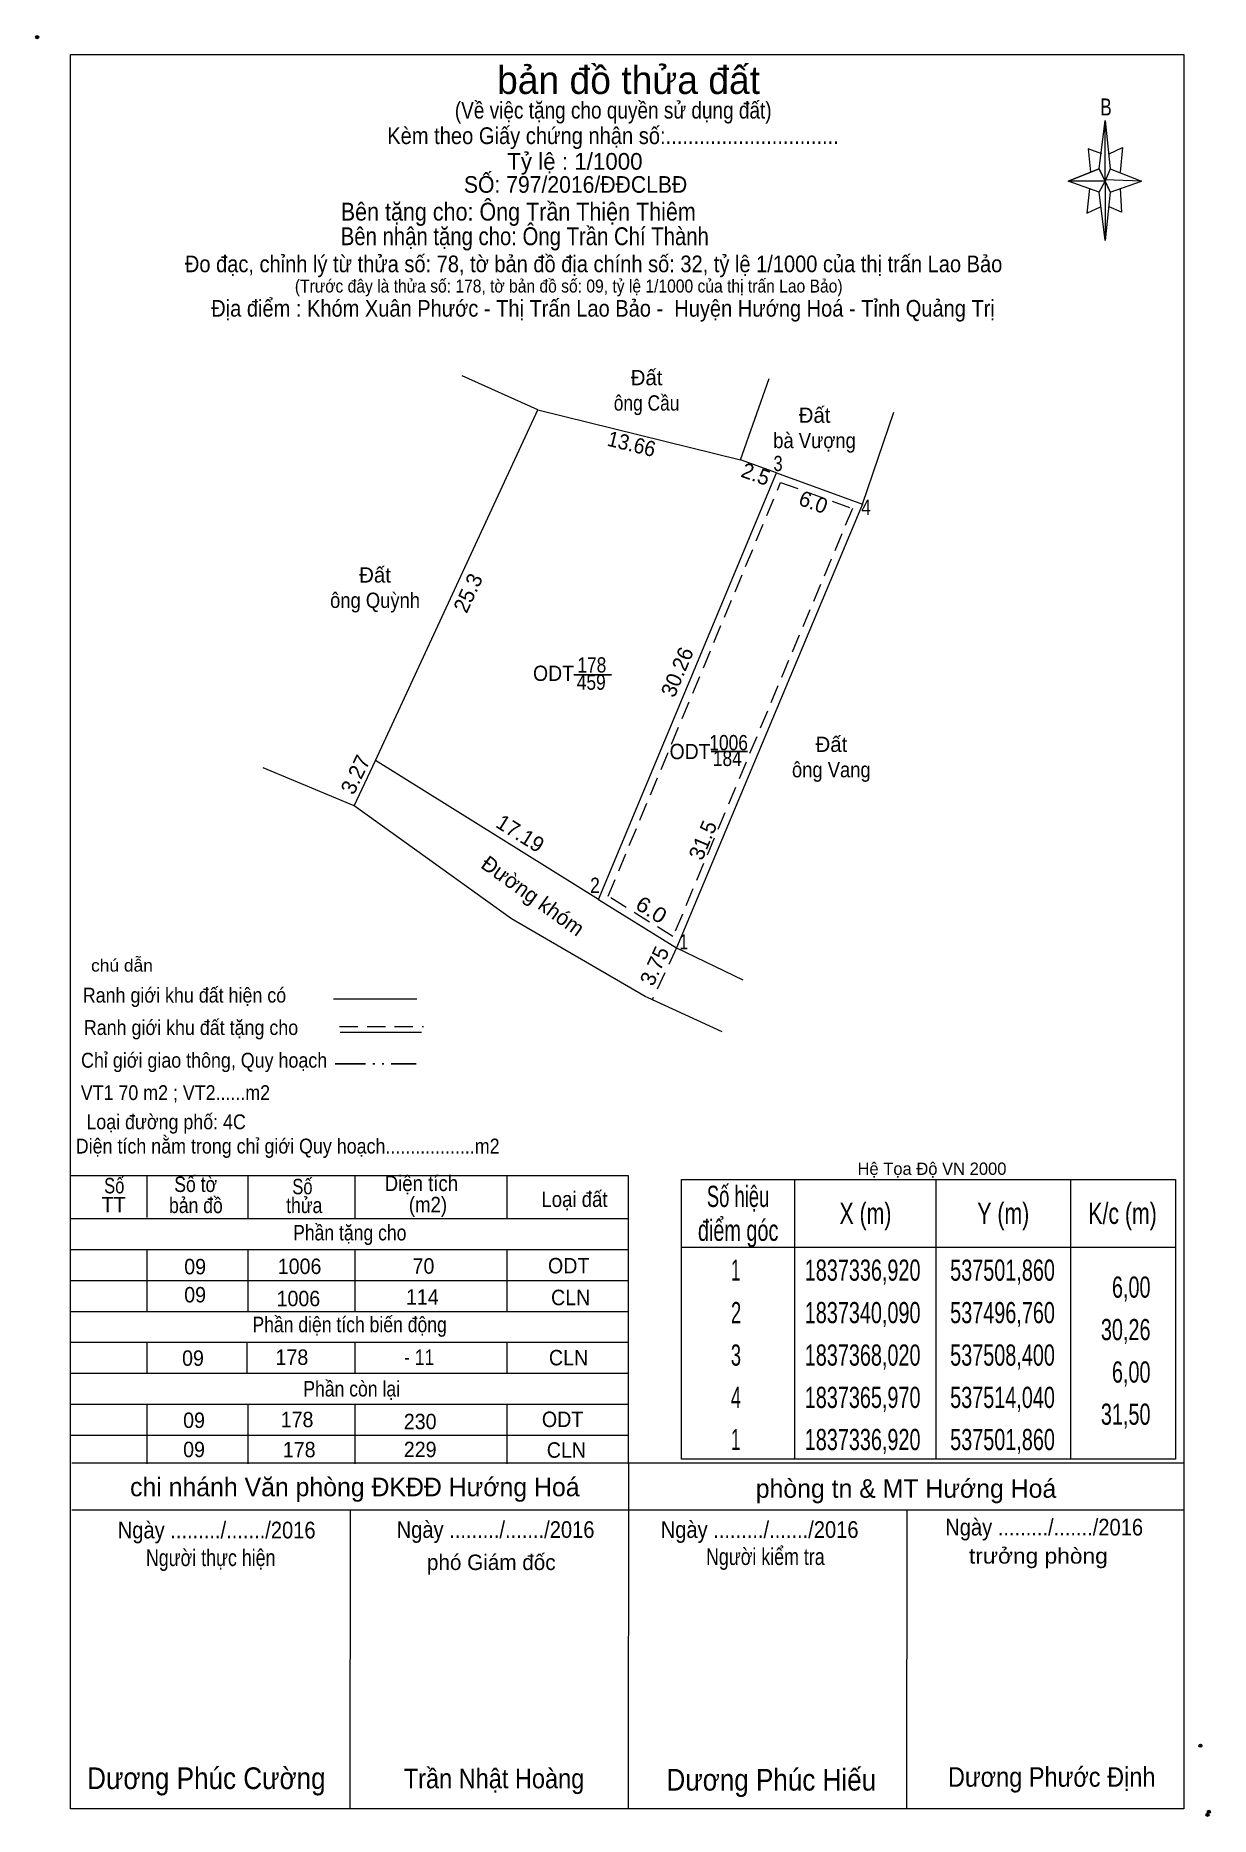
# Model space of a CAD drawing. Header units: metres. Extents: x 537460 to 537537, y 1837280 to 1837397.
import ezdxf
from ezdxf.enums import TextEntityAlignment as Align

# ---------------------------------------------------------------- set-up
doc = ezdxf.new("R2010")
doc.units = ezdxf.units.M
doc.header["$LTSCALE"] = 0.4
doc.header["$PDMODE"] = 32
doc.header["$PDSIZE"] = 0.2
doc.linetypes.add('DASH_DOUBLE_DOT', pattern=[9.2, 5, -1.2, 0.3, -1.2, 0.3, -1.2])
doc.linetypes.add('MEDIUM_DASHED', pattern=[4.5, 3, -1.5])
for name, color, linetype, lineweight in [('17', 7, 'Continuous', 13), ('5', 7, 'Continuous', 13), ('6', 7, 'Continuous', 13), ('63', 7, 'Continuous', 13), ('7', 7, 'Continuous', 13)]:
    doc.layers.add(name, color=color, linetype=linetype, lineweight=lineweight)
doc.layers.add('34', color=7, linetype='Continuous')

msp = doc.modelspace()

# ---------------------------------------------------------------- linework, layer by layer
at = {"layer": '17'}
for p, q in [((537498.73, 1837280.55), (537498.75, 1837303.19)), ((537480.5, 1837280.55), (537480.52, 1837300.12)), ((537516.95, 1837280.55), (537516.97, 1837300.12))]:
    msp.add_line(p, q, dxfattribs=at)
at = {"layer": '5'}
for p, q in [((537529.54, 1837387.92), (537529.94, 1837391.09)), ((537530.26, 1837387.92), (537532.3, 1837387.11)), ((537529.54, 1837386.39), (537527.51, 1837387.11)), ((537530.26, 1837386.39), (537529.94, 1837383.22)), ((537530.91, 1837386.63), (537531, 1837385.09)), ((537531, 1837385.09), (537530.19, 1837385.42)), ((537479.4, 1837333.58), (537484.86, 1837333.58)), ((537479.84, 1837331.4), (537485.16, 1837331.4)), ((537462.19, 1837322.02), (537498.7, 1837322.02)), ((537467.19, 1837322.02), (537467.19, 1837319.25)), ((537473.8, 1837322.02), (537473.8, 1837319.19)), ((537480.8, 1837322.02), (537480.8, 1837319.19)), ((537490.76, 1837322.02), (537490.76, 1837319.19)), ((537498.7, 1837322.02), (537498.7, 1837303.13)), ((537462.19, 1837319.19), (537498.7, 1837319.19)), ((537462.19, 1837317.16), (537498.7, 1837317.16)), ((537467.19, 1837317.16), (537467.19, 1837313.11)), ((537473.8, 1837317.16), (537473.8, 1837313.11)), ((537480.8, 1837317.16), (537480.8, 1837313.11)), ((537490.76, 1837317.16), (537490.76, 1837313.11)), ((537462.19, 1837315.14), (537498.7, 1837315.14)), ((537462.19, 1837313.11), (537498.7, 1837313.11)), ((537462.19, 1837311.09), (537498.7, 1837311.09)), ((537467.19, 1837311.09), (537467.19, 1837309.06)), ((537473.72, 1837311.09), (537473.72, 1837309.06)), ((537480.8, 1837311.09), (537480.8, 1837309.06)), ((537490.76, 1837311.09), (537490.76, 1837309.06)), ((537462.19, 1837309.06), (537498.7, 1837309.06)), ((537462.19, 1837307.04), (537498.7, 1837307.04)), ((537467.19, 1837307.04), (537467.19, 1837303.13)), ((537473.8, 1837307.04), (537473.8, 1837303.13)), ((537480.8, 1837307.04), (537480.8, 1837303.13)), ((537490.76, 1837307.04), (537490.76, 1837303.13)), ((537462.19, 1837305.01), (537498.7, 1837305.01))]:
    msp.add_line(p, q, dxfattribs=at)
at = {"layer": '5', "linetype": 'MEDIUM_DASHED'}
msp.add_line((537479.8, 1837331.77), (537485.3, 1837331.77), dxfattribs=at)
at = {"layer": '5', "linetype": 'DASH_DOUBLE_DOT', "lineweight": 25}
msp.add_line((537479.51, 1837329.31), (537484.81, 1837329.31), dxfattribs=at)
at = {"layer": '5'}
for points in [[(537462.19, 1837395.41), (537535.09, 1837395.41), (537535.09, 1837280.55), (537462.19, 1837280.55)], [(537529.94, 1837391.09), (537530.26, 1837387.92), (537529.94, 1837387.11)], [(537529.94, 1837387.11), (537527.51, 1837387.11), (537529.54, 1837387.92), (537530.26, 1837386.39), (537532.3, 1837387.11), (537529.94, 1837387.2)], [(537529.94, 1837387.11), (537529.94, 1837383.22), (537529.54, 1837386.39)]]:
    msp.add_lwpolyline(points, close=True, dxfattribs=at)
for points in [[(537529.71, 1837388.89), (537528.81, 1837389.22), (537528.97, 1837387.69)], [(537530.19, 1837388.89), (537531.07, 1837389.31), (537530.91, 1837387.69)], [(537529.94, 1837387.11), (537529.54, 1837387.92), (537527.51, 1837387.11)], [(537528.9, 1837386.63), (537528.73, 1837385.01), (537529.62, 1837385.42)], [(537529.94, 1837387.11), (537530.26, 1837386.39), (537532.3, 1837387.11)]]:
    msp.add_lwpolyline(points, dxfattribs=at)
for p in [(537460, 1837396.54), (537536.63, 1837280.15)]:
    msp.add_point(p, dxfattribs=at)
at = {"layer": '6'}
for p, q in [((537462.28, 1837303.19), (537535.12, 1837303.19)), ((537462.28, 1837300.12), (537535.12, 1837300.12))]:
    msp.add_line(p, q, dxfattribs=at)
for p in [(537536.17, 1837284.68), (537536.72, 1837280.35)]:
    msp.add_point(p, dxfattribs=at)
at = {"layer": '63'}
for p, q in [((537509.6, 1837321.75), (537509.6, 1837303.44)), ((537518.85, 1837321.75), (537518.85, 1837303.44)), ((537527.67, 1837321.75), (537527.67, 1837303.44)), ((537502.2, 1837317.31), (537534.54, 1837317.31))]:
    msp.add_line(p, q, dxfattribs=at)
msp.add_lwpolyline([(537502.2, 1837321.75), (537534.54, 1837321.75), (537534.54, 1837303.44), (537502.2, 1837303.44)], close=True, dxfattribs=at)
at = {"layer": '7'}
for p, q in [((537492.78, 1837372.13), (537487.82, 1837374.36)), ((537506.05, 1837368.87), (537507.94, 1837374.2)), ((537492.78, 1837372.13), (537506.05, 1837368.87)), ((537514.04, 1837365.97), (537516.09, 1837371.98)), ((537508.4, 1837368.02), (537514.04, 1837365.97)), ((537514.04, 1837365.97), (537501.86, 1837336.92)), ((537480.75, 1837346.22), (537482.16, 1837349.17)), ((537480.75, 1837346.22), (537482.16, 1837349.17)), ((537496.76, 1837340.09), (537482.16, 1837349.17)), ((537480.75, 1837346.22), (537474.79, 1837348.7)), ((537491.06, 1837338.81), (537480.75, 1837346.22)), ((537491.06, 1837338.81), (537480.75, 1837346.22)), ((537496.76, 1837340.09), (537501.86, 1837336.92)), ((537501.86, 1837336.92), (537506.2, 1837334.83))]:
    msp.add_line(p, q, dxfattribs=at)
at = {"layer": '7', "lineweight": 25}
for p, q in [((537495.13, 1837354.8), (537497.6, 1837354.8)), ((537504.13, 1837349.76), (537506.51, 1837349.76))]:
    msp.add_line(p, q, dxfattribs=at)
at = {"layer": '7', "linetype": 'MEDIUM_DASHED'}
msp.add_line((537501.86, 1837336.92), (537500.28, 1837333.52), dxfattribs=at)
at = {"layer": '7'}
for points in [[(537482.16, 1837349.17), (537492.78, 1837372.13), (537506.05, 1837368.87)], [(537496.76, 1837340.09), (537508.4, 1837368.02), (537506.05, 1837368.87)], [(537504.86, 1837331.42), (537500, 1837333.65), (537499.82, 1837333.73), (537491.06, 1837338.81)], [(537500, 1837333.65), (537499.82, 1837333.73), (537491.06, 1837338.81)]]:
    msp.add_lwpolyline(points, dxfattribs=at)
at = {"layer": '7', "linetype": 'MEDIUM_DASHED'}
msp.add_lwpolyline([(537501.63, 1837337.65), (537497.39, 1837340.29), (537508.68, 1837367.39), (537513.38, 1837365.68)], close=True, dxfattribs=at)

# ---------------------------------------------------------------- texts
at = {"layer": '34'}
for s, width, p in [('Bên tặng cho: Ông Trần Thiện Thiêm', 0.9, (537479.88, 1837384.53)), ('Bên nhận tặng cho: Ông Trần Chí Thành', 0.85, (537479.88, 1837382.92))]:
    msp.add_text(s, height=1.17, dxfattribs=dict(at, width=width)).set_placement(p)
at = {"layer": '5'}
for s, height, p in [('bản đồ thửa đất', 1.823, (537498.725, 1837392.82)), ('Tỷ lệ : 1/1000', 1.094, (537495.21, 1837387.86)), ('Hệ Tọa Độ VN 2000', 0.8099, (537518.59, 1837322.05))]:
    msp.add_text(s, height=height, dxfattribs=at).set_placement(p, align=Align.CENTER)
for s, height, width, p in [('(Về việc tặng cho quyền sử dụng đất)', 1.094, 0.85, (537497.72, 1837391.21)), ('B', 1.116, 0.75, (537529.985, 1837391.41)), ('Kèm theo Giấy chứng nhận số:...............................', 1.094, 0.9, (537497.705, 1837389.54)), ('SỐ: 797/2016/ĐĐCLBĐ', 1.09, 0.95, (537495.255, 1837386.35)), ('Đo đạc, chỉnh lý từ thửa số: 78, tờ bản đồ địa chính số: 32, tỷ lệ 1/1000 của thị trấn Lao Bảo', 1.09, 0.9, (537496.435, 1837381.15)), ('(Trước đây là thửa số: 178, tờ bản đồ số: 09, tỷ lệ 1/1000 của thị trấn Lao Bảo)', 0.85, 0.9, (537494.805, 1837379.82)), ('Địa điểm : Khóm Xuân Phước - Thị Trấn Lao Bảo -  Huyện Hướng Hoá - Tỉnh Quảng Trị ', 1.09, 0.9, (537497.235, 1837378.24)), ('chú dẫn', 0.8098, 1.05, (537465.555, 1837335.36)), ('Ranh giới khu đất hiện có ', 0.972, 0.9, (537469.81, 1837333.33)), ('Ranh giới khu đất tặng cho', 0.972, 0.9, (537470.075, 1837331.21)), ('Chỉ giới giao thông, Quy hoạch', 0.972, 0.9, (537470.935, 1837329.07)), ('VT1 70 m2 ; VT2......m2', 0.97, 0.9, (537469.055, 1837326.95)), ('Loại đường phố: 4C', 0.97, 0.9, (537468.445, 1837325.04)), ('Diện tích nằm trong chỉ giới Quy hoạch..................m2', 0.972, 0.9, (537476.405, 1837323.45)), ('Số tờ', 1.012, 0.85, (537470.38, 1837320.93)), ('Diện tích', 1.012, 0.9, (537485.16, 1837320.99)), ('Số', 1.012, 0.8, (537465.05, 1837320.84)), ('Số', 1.012, 0.8, (537477.37, 1837320.78)), ('Loại đất', 1.012, 0.9, (537495.18, 1837319.95)), ('TT', 1.012, 0.95, (537465.01, 1837319.59)), ('bản đồ', 1.012, 0.85, (537470.395, 1837319.55)), ('thửa', 1.012, 0.85, (537477.49, 1837319.55)), ('(m2)', 1.012, 0.9, (537485.59, 1837319.6)), ('Phần tặng cho', 1.012, 0.85, (537480.47, 1837317.76)), ('09', 1.01, 0.95, (537470.345, 1837315.54)), ('1006', 1.01, 0.95, (537477.185, 1837315.56)), ('70', 1.01, 0.95, (537485.295, 1837315.58)), ('ODT', 1.012, 0.95, (537494.805, 1837315.6)), ('09', 1.01, 0.95, (537470.345, 1837313.7)), ('1006', 1.01, 0.95, (537477.105, 1837313.45)), ('114', 1.01, 0.95, (537485.22, 1837313.55)), ('CLN', 1.012, 0.95, (537494.935, 1837313.52)), ('Phần diện tích biến động', 1.012, 0.85, (537480.46, 1837311.75)), ('09', 1.01, 0.95, (537470.205, 1837309.55)), ('178', 1.01, 0.95, (537476.68, 1837309.61)), ('- 11', 1.01, 0.85, (537485.015, 1837309.61)), ('CLN', 1.012, 0.95, (537494.795, 1837309.58)), ('Phần còn lại', 1.012, 0.85, (537480.595, 1837307.54)), ('09', 1.01, 0.95, (537470.275, 1837305.48)), ('178', 1.01, 0.95, (537477.02, 1837305.53)), ('230', 1.01, 0.95, (537485.08, 1837305.4)), ('ODT', 1.012, 0.95, (537494.405, 1837305.54)), ('09', 1.01, 0.95, (537470.275, 1837303.57)), ('178', 1.01, 0.95, (537477.16, 1837303.56)), ('229', 1.01, 0.95, (537485.08, 1837303.57)), ('CLN', 1.012, 0.95, (537494.655, 1837303.53))]:
    msp.add_text(s, height=height, dxfattribs=dict(at, width=width)).set_placement(p, align=Align.CENTER)
at = {"layer": '6'}
for s, height, p in [('chi nhánh Văn phòng ĐKĐĐ Hướng Hoá', 1.215, (537480.8, 1837301.01)), ('phòng tn & MT Hướng Hoá', 1.215, (537516.89, 1837300.91)), ('phó Giám đốc', 1.012, (537489.735, 1837296.18))]:
    msp.add_text(s, height=height, dxfattribs=at).set_placement(p, align=Align.CENTER)
for s, height, width, p in [('Ngày ........./......./2016', 1.094, 0.9, (537471.755, 1837298.25)), ('Ngày ........./......./2016', 1.094, 0.9, (537490.015, 1837298.28)), ('Ngày ........./......./2016', 1.094, 0.9, (537507.305, 1837298.28)), ('Ngày ........./......./2016', 1.094, 0.9, (537525.935, 1837298.44)), ('Người thực hiện', 1.09, 0.8, (537471.365, 1837296.44)), ('Người kiểm tra', 1.09, 0.8, (537507.68, 1837296.51)), (' trưởng phòng', 1.012, 1.1, (537525.35, 1837296.6)), ('Dương Phúc Cường', 1.417, 0.9, (537471.08, 1837281.84)), ('Trần Nhật Hoàng', 1.28, 0.9, (537489.915, 1837281.89)), ('Dương Phúc Hiếu', 1.417, 0.9, (537508.07, 1837281.74)), ('Dương Phước Định', 1.28, 0.9, (537526.43, 1837281.99))]:
    msp.add_text(s, height=height, dxfattribs=dict(at, width=width)).set_placement(p, align=Align.CENTER)
at = {"layer": '63'}
for s, width, p in [('Số hiệu', 0.65, (537505.895, 1837319.95)), ('X (m)', 0.75, (537514.235, 1837318.84)), ('Y (m)', 0.75, (537523.26, 1837318.84)), ('K/c (m)', 0.75, (537531.07, 1837318.84)), ('điểm góc', 0.7, (537505.9, 1837317.73)), (' 1', 0.6, (537505.585, 1837315.12)), ('1837336,920', 0.7, (537514.05, 1837315.12)), ('537501,860', 0.7, (537523.21, 1837315.12)), (' 2', 0.65, (537505.595, 1837312.34)), ('1837340,090', 0.7, (537514.05, 1837312.34)), ('537496,760', 0.7, (537523.21, 1837312.34)), (' 3', 0.65, (537505.585, 1837309.56)), ('1837368,020', 0.7, (537514.05, 1837309.56)), ('537508,400', 0.7, (537523.21, 1837309.56)), (' 4', 0.65, (537505.585, 1837306.79)), ('1837365,970', 0.7, (537514.05, 1837306.79)), ('537514,040', 0.7, (537523.21, 1837306.79)), (' 1', 0.6, (537505.585, 1837304.03)), ('1837336,920', 0.7, (537514.05, 1837304.03)), ('537501,860', 0.7, (537523.21, 1837304.03))]:
    msp.add_text(s, height=1.387, dxfattribs=dict(at, width=width)).set_placement(p, align=Align.CENTER)
at = {"layer": '63', "width": 0.7}
for s, p in [('6,00', (537532.9, 1837314.01)), ('30,26', (537532.9, 1837311.23)), ('6,00', (537532.9, 1837308.45)), ('31,50', (537532.9, 1837305.69))]:
    msp.add_text(s, height=1.387, dxfattribs=at).set_placement(p, align=Align.RIGHT)
at = {"layer": '7'}
for p in [(537499.905, 1837373.75), (537510.905, 1837371.29), (537482.125, 1837360.83), (537512.005, 1837349.74)]:
    msp.add_text('Đất', height=1, dxfattribs=at).set_placement(p, align=Align.CENTER)
for s, width, p in [('ông Cầu', 0.85, (537499.905, 1837372.09)), ('bà Vượng', 0.9, (537510.9, 1837369.63)), ('ông Quỳnh', 0.9, (537482.125, 1837359.17)), ('178', 0.85, (537496.32, 1837354.94)), ('459', 0.85, (537496.28, 1837353.81)), ('1006', 0.85, (537505.275, 1837349.85)), ('184', 0.85, (537505.19, 1837348.82)), ('ông Vang', 0.9, (537512, 1837348.08))]:
    msp.add_text(s, height=1, dxfattribs=dict(at, width=width)).set_placement(p, align=Align.CENTER)
for s, rotation, width, p in [('13.66', 346.198, 0.95, (537498.8057, 1837369.4252)), ('6.0', 328.136, 1.1, (537499.956, 1837338.982))]:
    msp.add_text(s, height=1, rotation=rotation, dxfattribs=dict(at, width=width)).set_placement(p, align=Align.CENTER)
for s, rotation, p in [('2.5', 340.115, (537506.8849, 1837367.4627)), ('6.0', 340.051, (537510.6544, 1837365.6245)), ('25.3', 65.168, (537488.6653, 1837359.94)), ('30.26', 67.376, (537502.3687, 1837354.7827)), ('3.27', 64.454, (537481.2904, 1837348.0444)), ('17.19', 328.126, (537491.371, 1837343.9829)), ('31.5', 67.253, (537504.048, 1837343.7717)), ('Đường khóm', 324.294, (537492.1682, 1837339.9148)), ('3.75', 65.075, (537500.8743, 1837335.5243))]:
    msp.add_text(s, height=1, rotation=rotation, dxfattribs=at).set_placement(p, align=Align.CENTER)
for s, width, p in [(' 3', 0.8, (537508.81, 1837368.13)), (' 4', 0.85, (537514.59, 1837365.26)), ('ODT', 0.95, (537495.15, 1837354.39)), ('ODT', 0.95, (537504.09, 1837349.27)), (' 2', 0.85, (537496.84, 1837340.51)), (' 1', 0.75, (537502.62, 1837336.81))]:
    msp.add_text(s, height=1, dxfattribs=dict(at, width=width)).set_placement(p, align=Align.RIGHT)

doc.saveas('drawing.dxf')
